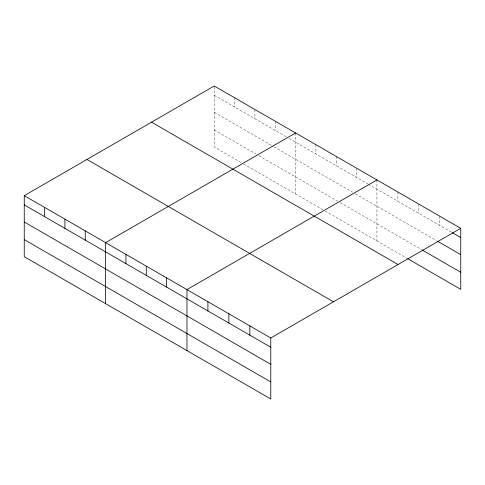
<?xml version="1.0" encoding="UTF-8"?>
<svg xmlns="http://www.w3.org/2000/svg" width="485" height="485" viewBox="0 0 485 485"><rect width="100%" height="100%" fill="white"/><g stroke="black" fill="none" stroke-linecap="round" stroke-linejoin="round"><path stroke-width="0.36" stroke-dasharray="2.42 1.82" d="M241.118 162.53L214.218 146.997L214.218 85.99M214.218 95.23L286.392 136.897M289.018 138.413L367.745 183.863M368.4 184.245L451.583 232.266M214.218 112.314L273.267 146.403M273.922 146.785L352.656 192.236M355.281 193.751L436.518 240.657M214.218 129.913L256.213 154.157M258.832 155.673L337.566 201.129M340.191 202.639L421.459 249.563M243.743 164.045L324.441 210.635M325.102 211.011L407.054 258.329M439.798 216.225L439.798 225.464M418.84 204.124L418.84 213.364M397.888 192.03L397.888 201.269M376.93 179.929L376.93 240.936M356.59 168.186L356.59 177.425M336.25 156.443L336.25 165.682M315.917 144.7L315.917 153.939M295.577 132.963L295.577 193.97M275.237 121.22L275.237 130.459M254.898 109.477L254.898 118.716M234.558 97.734L234.558 106.973"/><path stroke-width="0.73" d="M24.25 195.667L270.782 338.003L270.782 399.009L24.25 256.68L24.25 195.667L214.218 85.99L460.75 228.32L460.75 289.333L407.709 258.705M295.577 132.963L105.603 242.639L105.603 303.646M376.93 179.929L186.961 289.606L186.961 350.619M270.782 338.003L460.75 228.32M452.238 232.648L460.75 237.565M437.828 241.415L460.75 254.643M422.114 249.939L460.75 272.249M151.532 122.184L398.058 264.519M86.942 159.474L333.468 301.809M24.25 204.906L270.782 347.242M24.25 221.991L270.782 364.326M24.25 239.596L270.782 381.925M249.823 325.902L249.823 335.141M228.871 313.807L228.871 323.046M207.913 301.706L207.913 310.946M166.622 277.869L166.622 287.108M146.282 266.126L146.282 275.365M125.942 254.382L125.942 263.622M85.263 230.896L85.263 240.136M64.929 219.153L64.929 228.393M44.59 207.41L44.59 216.649"/></g></svg>
